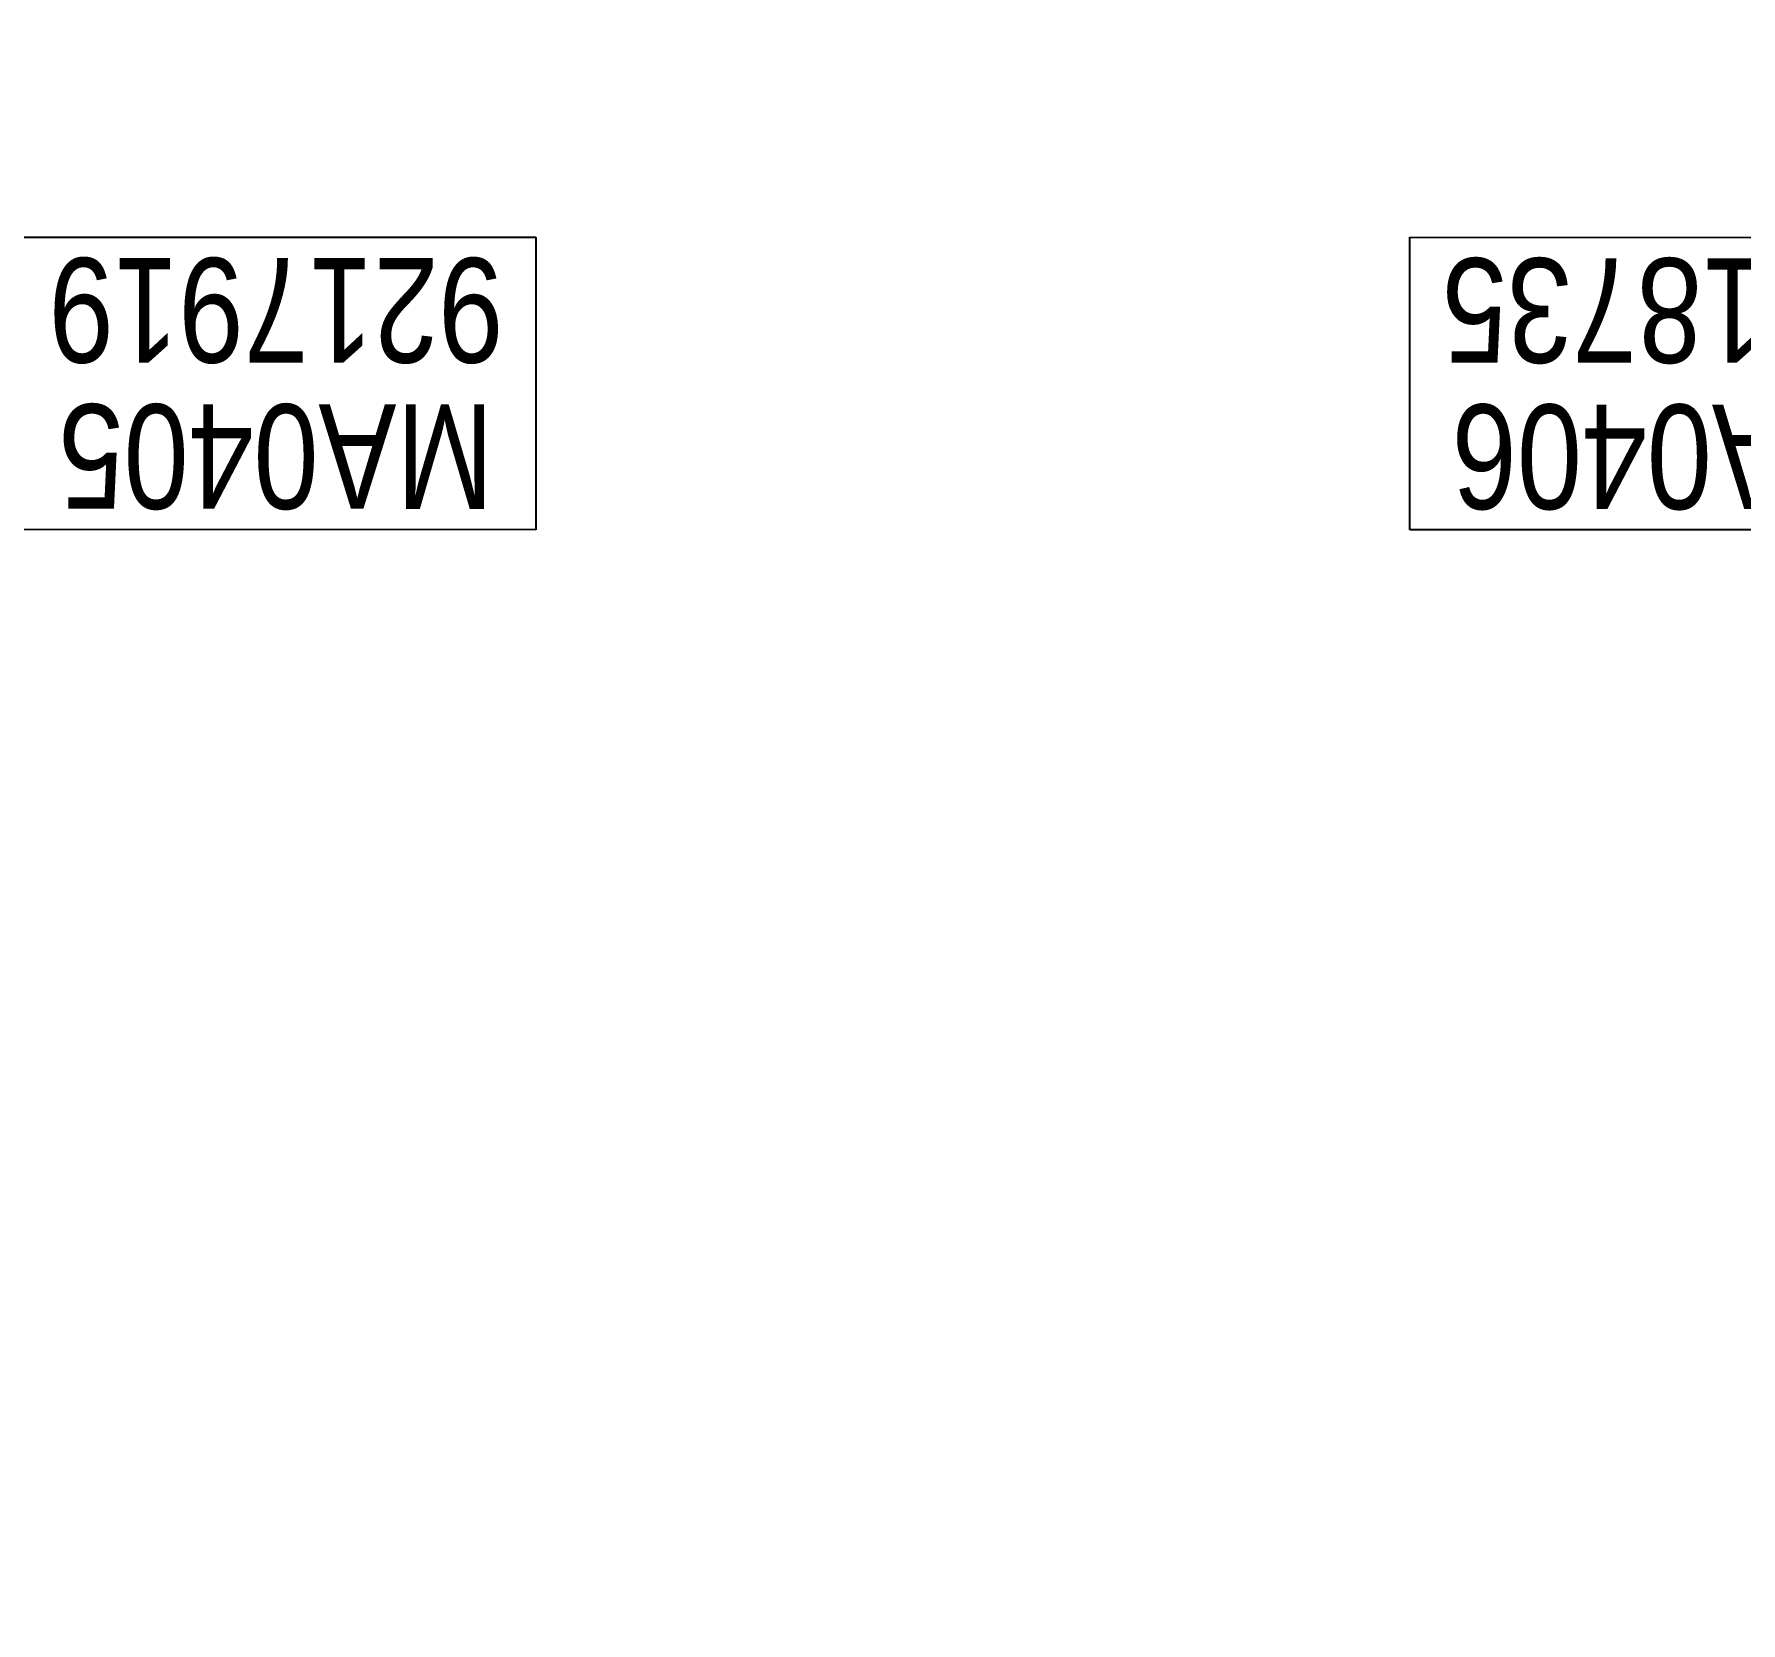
# Model space of a CAD drawing. Header units: centimetres. Extents: x -6122352 to 6876996, y -1694241 to 2592194.
# Drawn here: x 188147 to 195497, y -35306 to -28466 of the extents above; entities that cross this region are included whole.
import ezdxf
from ezdxf.xclip import XClip

# ---------------------------------------------------------------- set-up
doc = ezdxf.new("R2010")
doc.units = ezdxf.units.CM
doc.header["$MEASUREMENT"] = 0
doc.header["$XCLIPFRAME"] = 2
for name, pattern in [('DASHED2', [0.375, 0.25, -0.125]), ('XR-AR-MID-SETTING OUT FOR MASTER$0$23585-XR-AR-MID-GROUND FLOOR$0$23261-XR-AR-SI-GF$0$HIDDEN', [0.375, 0.25, -0.125]), ('XR-AR-MID-SETTING OUT FOR MASTER$0$23585-XR-AR-MID-GROUND FLOOR$0$945-4P-1-101-GROUND FLOOR PLAN$0$XR-MIDDLE-GROUND FLOOR PLAN$0$HIDDEN2', [0.1875, 0.125, -0.0625])]:
    doc.linetypes.add(name, pattern=pattern)
for name, color, linetype, lineweight in [('23585-XR-AR-DAMAC PLOT LIMITS$0$1-Mid units', 41, 'Continuous', 5), ('@ Foundations', 4, 'DASHED2', 50), ('A-ANNO-TEXT', 3, 'Continuous', 25), ('XR-AR-MID-SETTING OUT FOR MASTER$0$23585-XR-AR-MID-GROUND FLOOR$0$$A-GLAZ-WNDO', 232, 'Continuous', 9), ('XR-AR-MID-SETTING OUT FOR MASTER$0$23585-XR-AR-MID-GROUND FLOOR$0$A-DOOR-FULL', 1, 'Continuous', 9), ('XR-AR-MID-SETTING OUT FOR MASTER$0$23585-XR-AR-MID-GROUND FLOOR$0$A-EQUP-KITN-PLAN', 202, 'Continuous', 9), ('XR-AR-MID-SETTING OUT FOR MASTER$0$23585-XR-AR-MID-GROUND FLOOR$0$A-FLOR-OVHD', 9, 'XR-AR-MID-SETTING OUT FOR MASTER$0$23585-XR-AR-MID-GROUND FLOOR$0$23261-XR-AR-SI-GF$0$HIDDEN', 15), ('XR-AR-MID-SETTING OUT FOR MASTER$0$23585-XR-AR-MID-GROUND FLOOR$0$A-GLAZ-SILL', 8, 'Continuous', 5), ('XR-AR-MID-SETTING OUT FOR MASTER$0$23585-XR-AR-MID-GROUND FLOOR$0$A-GLAZ-WNDO', 232, 'Continuous', 9), ('XR-AR-MID-SETTING OUT FOR MASTER$0$23585-XR-AR-MID-GROUND FLOOR$0$A-WALL', 7, 'Continuous', 30), ('XR-AR-MID-SETTING OUT FOR MASTER$0$23585-XR-AR-MID-GROUND FLOOR$0$S-COLS', 51, 'Continuous', 40)]:
    doc.layers.add(name, color=color, linetype=linetype, lineweight=lineweight)
for name, color, linetype in [('@MI-REF LAYER', 7, 'Continuous'), ('B_TH_4', 7, 'Continuous'), ('XR-AR-MID-SETTING OUT FOR MASTER$0$23585-XR-AR-MID-GROUND FLOOR$0$GS-HATCH-FLOOR TILE', 251, 'Continuous')]:
    doc.layers.add(name, color=color, linetype=linetype)
doc.styles.add('Xref group 33-41$0$Overall SOP Plan$0$LAC-609-NG10-1-XREF-GRID-125SC$0$GRID-DIM-NO', font='arial.ttf', dxfattribs={"width": 0.8})

# ---------------------------------------------------------------- blocks, each defined once
blk = doc.blocks.new('23585-XR-AR-DAMAC PLOT LIMITS')
at = {"layer": '23585-XR-AR-DAMAC PLOT LIMITS$0$1-Mid units', "color": 251, "true_color": 0x636466}
for points in [[(496552.3466999996, 2769009.784499999), (496534.6514999997, 2769025.998299999), (496538.7049000002, 2769030.4221), (496556.4001000002, 2769014.2083)], [(496548.2933, 2769005.3607), (496530.5981000001, 2769021.5745), (496534.6514999997, 2769025.998299999), (496552.3466999996, 2769009.784499999)]]:
    blk.add_lwpolyline(points, close=True, dxfattribs=at)
blk = doc.blocks.new('A$Cf093b529')
at = {"layer": 'A-ANNO-TEXT'}
blk.add_blockref('23585-XR-AR-DAMAC PLOT LIMITS', (-495391.9901121984, -2768603.441896566), dxfattribs=at)
blk = doc.blocks.new('*U27')
for points in [[(91, -5.684341886080801e-14), (41, -5.684341886080801e-14), (41, 1021), (91, 1021)], [(0, 0), (38, -5.684341886080801e-14), (38, -50), (50, -50), (50, -249.9999019090924), (0, -249.9999019090924)], [(1100, 2.842170943040401e-14), (1062, -2.842170943040401e-14), (1062, -49.99999999999997), (1050, -49.99999999999997), (1050, -249.9999019090924), (1100, -249.9999019090924)]]:
    blk.add_lwpolyline(points, close=True)
at = {"color": 8, "linetype": 'XR-AR-MID-SETTING OUT FOR MASTER$0$23585-XR-AR-MID-GROUND FLOOR$0$945-4P-1-101-GROUND FLOOR PLAN$0$XR-MIDDLE-GROUND FLOOR PLAN$0$HIDDEN2'}
blk.add_arc((41, -5.684341886080801e-14), 1021, 1.594950045944486e-15, 90, dxfattribs=at)
at = {"layer": 'XR-AR-MID-SETTING OUT FOR MASTER$0$23585-XR-AR-MID-GROUND FLOOR$0$A-GLAZ-SILL', "linetype": 'XR-AR-MID-SETTING OUT FOR MASTER$0$23585-XR-AR-MID-GROUND FLOOR$0$945-4P-1-101-GROUND FLOOR PLAN$0$XR-MIDDLE-GROUND FLOOR PLAN$0$HIDDEN2', "ltscale": 3}
blk.add_lwpolyline([(0, 0), (1100, 0), (1100, -249.9999019090924), (0, -249.9999019090924)], close=True, dxfattribs=at)
blk = doc.blocks.new('XR-AR-MID-SETTING OUT FOR MASTER$0$23585-XR-AR-MID-GROUND FLOOR$0$945-4P-1-101-GROUND FLOOR PLAN$0$XR-MIDDLE-GROUND FLOOR PLAN$0$A$C69996ABC')
at = {"layer": 'XR-AR-MID-SETTING OUT FOR MASTER$0$23585-XR-AR-MID-GROUND FLOOR$0$A-FLOR-OVHD', "linetype": 'XR-AR-MID-SETTING OUT FOR MASTER$0$23585-XR-AR-MID-GROUND FLOOR$0$945-4P-1-101-GROUND FLOOR PLAN$0$XR-MIDDLE-GROUND FLOOR PLAN$0$HIDDEN2', "ltscale": 5}
for p, q in [((-1.567610912189821e-07, 0.8999993633871721), (0.09999984323878941, 0.8999992964713464)), ((-1.567610912189821e-07, 0.8999993633871721), (-1.567612066821766e-07, -6.366128229018386e-07)), ((-1.567612066821766e-07, -6.366128229018386e-07), (0.09999984323878763, -7.035294533608294e-07))]:
    blk.add_line(p, q, dxfattribs=at)
blk.add_lwpolyline([(0.09999984323878763, 0.8499993633871732), (0.2499998432387915, 0.4499993633871799), (0.1000013713221097, 0.04999936338717248)], dxfattribs=at)
at = {"layer": 'XR-AR-MID-SETTING OUT FOR MASTER$0$23585-XR-AR-MID-GROUND FLOOR$0$A-GLAZ-WNDO'}
for p, q in [((0.09999984323878763, 0.8499993633871732), (0.09999984323878763, 0.8999993633871703)), ((0.09999984323878941, 0.8999993633871721), (0.09999984323878763, -6.366128264545523e-07)), ((0.2499998432387809, 0.8999993633871703), (0.2499998432387809, 0.8499993633871732)), ((0.2499998432387809, 0.8499993633871732), (0.09999984323878763, 0.8499993633871732)), ((0.2499998432387809, 0.8499993633871732), (0.2499998432387809, 0.04999936338717248)), ((0.09999984323878763, -6.366128246781955e-07), (0.09999984323878763, 0.04999936338717248)), ((0.09999984323878763, 0.04999936338717248), (0.2499998432387809, 0.04999936338717248)), ((0.249999843238875, -6.366128388890502e-07), (0.249999843238875, 0.04999936338715827))]:
    blk.add_line(p, q, dxfattribs=at)
for points in [[(0.2499986387444419, 0.8999993968456259), (0.0999998435430971, 0.8999992964713464)], [(0.09999984323878763, -7.035294533608294e-07), (0.2499998432388448, -6.366128317836228e-07)]]:
    blk.add_lwpolyline(points, dxfattribs=at)
blk.add_lwpolyline([(0.2499998432387951, 0.8499993633871732), (0.2499998432387933, 0.04999936338717248), (0.1999998432387962, 0.04999936338717248), (0.1999998432387962, 0.8499993633871732)], close=True, dxfattribs=at)
blk = doc.blocks.new('XR-AR-MID-SETTING OUT FOR MASTER$0$23585-XR-AR-MID-GROUND FLOOR$0$A$C08698786')
at = {"layer": 'XR-AR-MID-SETTING OUT FOR MASTER$0$23585-XR-AR-MID-GROUND FLOOR$0$S-COLS', "color": 252, "lineweight": 30}
for points in [[(5900.000467061996, 15688.03591275215), (5900.000467061996, 14688.03591275215), (6100.000467061996, 14688.03591299057), (6100.000467061996, 15688.03591299057)], [(5900.001027584076, 11147.2902572155), (5900.001027584076, 9747.290257692337), (6100.001027584076, 9747.290257453918), (6100.001027584076, 11147.29025769234)]]:
    blk.add_lwpolyline(points, close=True, dxfattribs=at)
blk = doc.blocks.new('XR-AR-MID-SETTING OUT FOR MASTER')
at = {"layer": 'XR-AR-MID-SETTING OUT FOR MASTER$0$23585-XR-AR-MID-GROUND FLOOR$0$A-EQUP-KITN-PLAN', "color": 8}
for p, q in [((3900.071841031313, 15202.66031169891), (5500.076263219118, 15202.66031217575)), ((3900.071840971708, 14952.66031217575), (3900.071841031313, 15202.66031169891)), ((5500.0762629807, 14952.66031169891), (5500.076263219118, 15202.66031217575)), ((3500.047055631876, 14252.66031169891), (5300.028238087893, 14252.66031217575)), ((5300.027079373598, 12102.66431617737), (5300.028238087893, 14252.66031217575)), ((4404.893656820059, 11502.66881656647), (4404.895194619894, 12102.66970968246)), ((4404.895194619894, 12102.66970968246), (5300.027079373598, 12102.66431617737))]:
    blk.add_line(p, q, dxfattribs=at)
at = {"layer": 'XR-AR-MID-SETTING OUT FOR MASTER$0$23585-XR-AR-MID-GROUND FLOOR$0$A-FLOR-OVHD', "color": 8, "linetype": 'XR-AR-MID-SETTING OUT FOR MASTER$0$23585-XR-AR-MID-GROUND FLOOR$0$23261-XR-AR-SI-GF$0$HIDDEN', "ltscale": 5}
for p, q in [((5500.000221520662, 14952.65890216827), (3899.995457738638, 14952.65890169144)), ((3900.071499198675, 14852.66031217575), (5500.076263397932, 14852.66031265259)), ((5579.946963220835, 12102.66686105728), (5579.94848254323, 14852.65977716446)), ((3400.046698898077, 14152.65701627731), (3400.011432737112, 12202.66620731354)), ((3500.053779155016, 12202.66576147079), (3500.053778856993, 14152.65753126144)), ((5400.002383977175, 12002.66818761826), (5900.001078754663, 11502.66702699661)), ((5900.010024100542, 12002.66746664047), (5400.002384632826, 11502.66700839996))]:
    blk.add_line(p, q, dxfattribs=at)
blk.add_lwpolyline([(2749.981962949038, 12002.63648319244), (3249.976088136435, 12002.63648366928), (3249.976087421179, 11502.65313434601), (2749.981963723898, 11502.65313434601)], close=True, dxfattribs=at)
for points in [[(2749.981962949038, 12002.63648319244), (3249.976087421179, 11502.65313434601)], [(2749.981963723898, 11502.65313434601), (3249.976088136435, 12002.63648366928)]]:
    blk.add_lwpolyline(points, dxfattribs=at)
at = {"layer": 'XR-AR-MID-SETTING OUT FOR MASTER$0$23585-XR-AR-MID-GROUND FLOOR$0$A-WALL', "color": 8}
for points in [[(5899.999999791384, 19472.65428161621), (6099.999999731779, 19472.65428209305), (6100.001724034548, 5500.167464256287), (5900.001724511385, 5500.167624473572), (5900.00086197257, 14852.65960931778), (5500.076263397932, 14852.66031265259), (5500.0762629807, 14952.66031169891), (5900.000431150198, 14952.65961027145)], [(3900.046799689531, 14852.65960979462), (3900.046799749136, 14952.65960931778), (3400.047055512667, 14952.661257267), (3400.046698898077, 14152.65701627731), (3500.047055453062, 14152.6577372551), (3500.047055572271, 14852.65960979462)], [(3400.011432737112, 12202.66620731354), (3500.05377843976, 12202.66548633575), (3500.054259866476, 11502.6662735939), (4400.00315502286, 11502.6662735939), (4400.003322631121, 11252.66687631607), (3650.009347468615, 11252.66637420654), (3650.00999417901, 11027.59896087646), (3399.999906569719, 11027.60113668442)]]:
    blk.add_lwpolyline(points, close=True, dxfattribs=at)
for points in [[(3500.047055572271, 14852.65960979462), (3400.047011226416, 14852.65965414047)], [(5700.000849276781, 12002.66818761826), (5900.010024160147, 12002.66818761826), (5900.010264188051, 12102.67056417465), (5300.001914769411, 12102.66581106186), (5300.002845078707, 11502.66761207581), (5300.003155499697, 11502.66747426987), (5300.003322392702, 11252.66747808456), (5900.008223563433, 11252.66787910461), (5900.008823722601, 11502.66700792313), (5400.002380043268, 11502.66700792313), (5400.002380281687, 12002.66818714142), (5700.000849276781, 12002.66818761826)]]:
    blk.add_lwpolyline(points, dxfattribs=at)
at = {"layer": 'XR-AR-MID-SETTING OUT FOR MASTER$0$23585-XR-AR-MID-GROUND FLOOR$0$$A-GLAZ-WNDO', "color": 8, "xscale": 1000.000000000049, "yscale": 1000.000000000049, "zscale": 1000.000000000049, "rotation": 90}
blk.add_blockref('XR-AR-MID-SETTING OUT FOR MASTER$0$23585-XR-AR-MID-GROUND FLOOR$0$945-4P-1-101-GROUND FLOOR PLAN$0$XR-MIDDLE-GROUND FLOOR PLAN$0$A$C69996ABC', (5300.002552062273, 11252.66763496399), dxfattribs=at)
at = {"layer": 'XR-AR-MID-SETTING OUT FOR MASTER$0$23585-XR-AR-MID-GROUND FLOOR$0$A-DOOR-FULL', "color": 8, "rotation": 90}
blk.add_blockref('*U27', (3399.986430436373, 9927.598960399628), dxfattribs=at)
at = {"layer": 'XR-AR-MID-SETTING OUT FOR MASTER$0$23585-XR-AR-MID-GROUND FLOOR$0$GS-HATCH-FLOOR TILE', "color": 8}
blk.add_blockref('XR-AR-MID-SETTING OUT FOR MASTER$0$23585-XR-AR-MID-GROUND FLOOR$0$A$C08698786', (-1.490116119384766e-07, 0), dxfattribs=at)
blk = doc.blocks.new('MID UNIT')
at = {"xscale": 0.001, "yscale": 0.001, "zscale": 0.001}
blk.add_blockref('XR-AR-MID-SETTING OUT FOR MASTER', (0, 0), dxfattribs=at)
blk = doc.blocks.new('TH_4')
at = {"xscale": -1}
blk.add_blockref('MID UNIT', (495826.3053798475, 2769130.514097063), dxfattribs=at)
blk.add_blockref('MID UNIT', (495814.3053798428, 2769130.514097063))
blk = doc.blocks.new('A$C780da55d')
at = {"layer": 'B_TH_4', "xscale": 1.000039159572381, "yscale": 1.000039159572381, "zscale": 1.000039159572381}
blk.add_blockref('TH_4', (-495814.0704651335, -2769239.302089663), dxfattribs=at)
blk = doc.blocks.new('23585-XR-AR-MALDIVE-2$0$TH_4')
blk.add_blockref('A$C780da55d', (495794.655359471, 2769130.864096801))
at = {"layer": '@ Foundations', "linetype": 'DASHED2', "ltscale": 0.25}
for points in [[(495819.3304292943, 2769144.432815211), (495821.2804292943, 2769144.432815211), (495821.2804292943, 2769146.982815211), (495819.3304292943, 2769146.982815211)], [(495819.1304292943, 2769139.687015211), (495821.4804292943, 2769139.687015211), (495821.4804292943, 2769142.637015211), (495819.1304292943, 2769142.637015211)]]:
    blk.add_lwpolyline(points, close=True, dxfattribs=at)

msp = doc.modelspace()

# ---------------------------------------------------------------- hatches: boundary and pattern name
at = {"layer": '@MI-REF LAYER'}
h = msp.add_hatch(dxfattribs=at)
h.set_pattern_fill('ANSI31', color=256, scale=1999.999998458916, angle=186.7183412143764)
h.set_pattern_definition([(231.7183412143764, (-2377109729.195271, -1504175463.930205), (196.2436825049419, -154.8819453021617), [])])
h.paths.add_polyline_path([(179637.1022880252, -23679.9835093552), (215938.3234554973, -23686.44343216668), (215936.1725942852, -37960.27444342025), (209685.9270964324, -37959.16211785759), (209686.1152405526, -37658.53251515768), (185884.6818729693, -37654.29697693976), (185884.7630206459, -37954.92662808129), (179634.5174026391, -37953.81437877599)])

# ---------------------------------------------------------------- block references
at = {"layer": '@MI-REF LAYER', "xscale": 1000, "yscale": 1000, "zscale": 1000, "rotation": 312.4882903633292}
msp.add_blockref('A$Cf093b529', (-891608.7329339073, 539022.7201118186), dxfattribs=at)

# ---------------------------------------------------------------- next in the draw order: block references
at = {"layer": '@MI-REF LAYER'}
ref = msp.add_blockref('23585-XR-AR-MALDIVE-2$0$TH_4', (496504862.4498472, 2769024055.547623), dxfattribs=dict(at, xscale=999.9999999999998, yscale=999.9999999999998, zscale=999.9999999999998, rotation=179.9898040398786))
XClip(ref).set_block_clipping_path([(495835.395434496, 2769130.514280566), (495835.3952705087, 2769154.444298339), (495826.305498607, 2769154.4144163365), (495820.30549567053, 2769154.414378845), (495814.30549083604, 2769154.414341355), (495808.30534843216, 2769154.4144513216), (495802.3053460559, 2769154.4144138293), (495793.2152887052, 2769154.454261816), (495793.2154342416, 2769130.515507221)])

# ---------------------------------------------------------------- next in the draw order: wipeouts: each hides what was drawn before it
at = {"color": 10}
msp.add_wipeout([(179637.10228802523, -23679.983509355203), (215938.32345549736, -23686.443432166678), (215936.17259428513, -37960.27444342025), (209685.9270964324, -37959.1621178576), (209686.11524055258, -37658.5325151577), (185884.68187296932, -37654.29697693976), (185884.76302064597, -37954.92662808127), (179634.51740263903, -37953.814378775984)], dxfattribs=at).dxf.layer = '@MI-REF LAYER'

# ---------------------------------------------------------------- next in the draw order: texts
at = {"layer": '@MI-REF LAYER', "color": 7, "char_height": 450, "width": 2056.8768805703, "attachment_point": 1, "rotation": 179.98916284672137, "line_spacing_factor": 0.8394388776454546, "style": 'Xref group 33-41$0$Overall SOP Plan$0$LAC-609-NG10-1-XREF-GRID-125SC$0$GRID-DIM-NO', "bg_fill": 19, "box_fill_scale": 1.2, "bg_fill_color": 256, "bg_fill_transparency": 0}
for s, insert in [('\\pxqc;MA0405\\P9217919', (190218.219299936, -30509.81044107879, -157.4610399852849)), ('\\pxqc;MA0406\\P9218735', (196218.188721813, -30510.84066400197, -157.4610399852849))]:
    msp.add_mtext(s, dxfattribs=dict(at, insert=insert))

# ---------------------------------------------------------------- next in the draw order: wipeouts: each hides what was drawn before it
msp.add_wipeout([(196652.05576694556, -36726.992417162604), (189682.5688819439, -36725.64842811318), (189683.28238753474, -33025.64849530311), (196652.76927260307, -33026.9924850164)]).dxf.layer = '@MI-REF LAYER'

# ---------------------------------------------------------------- next in the draw order: wipeouts: each hides what was drawn before it
at = {"color": 10}
msp.add_wipeout([(196652.76927228464, -33026.995107850424), (189683.28238812546, -33025.648495063586), (189682.57382454738, -36725.648427817534), (196652.05576710158, -36726.99241704271), (196652.76927239288, -33026.9951079686)], dxfattribs=at).dxf.layer = '@MI-REF LAYER'

doc.saveas('drawing.dxf')
